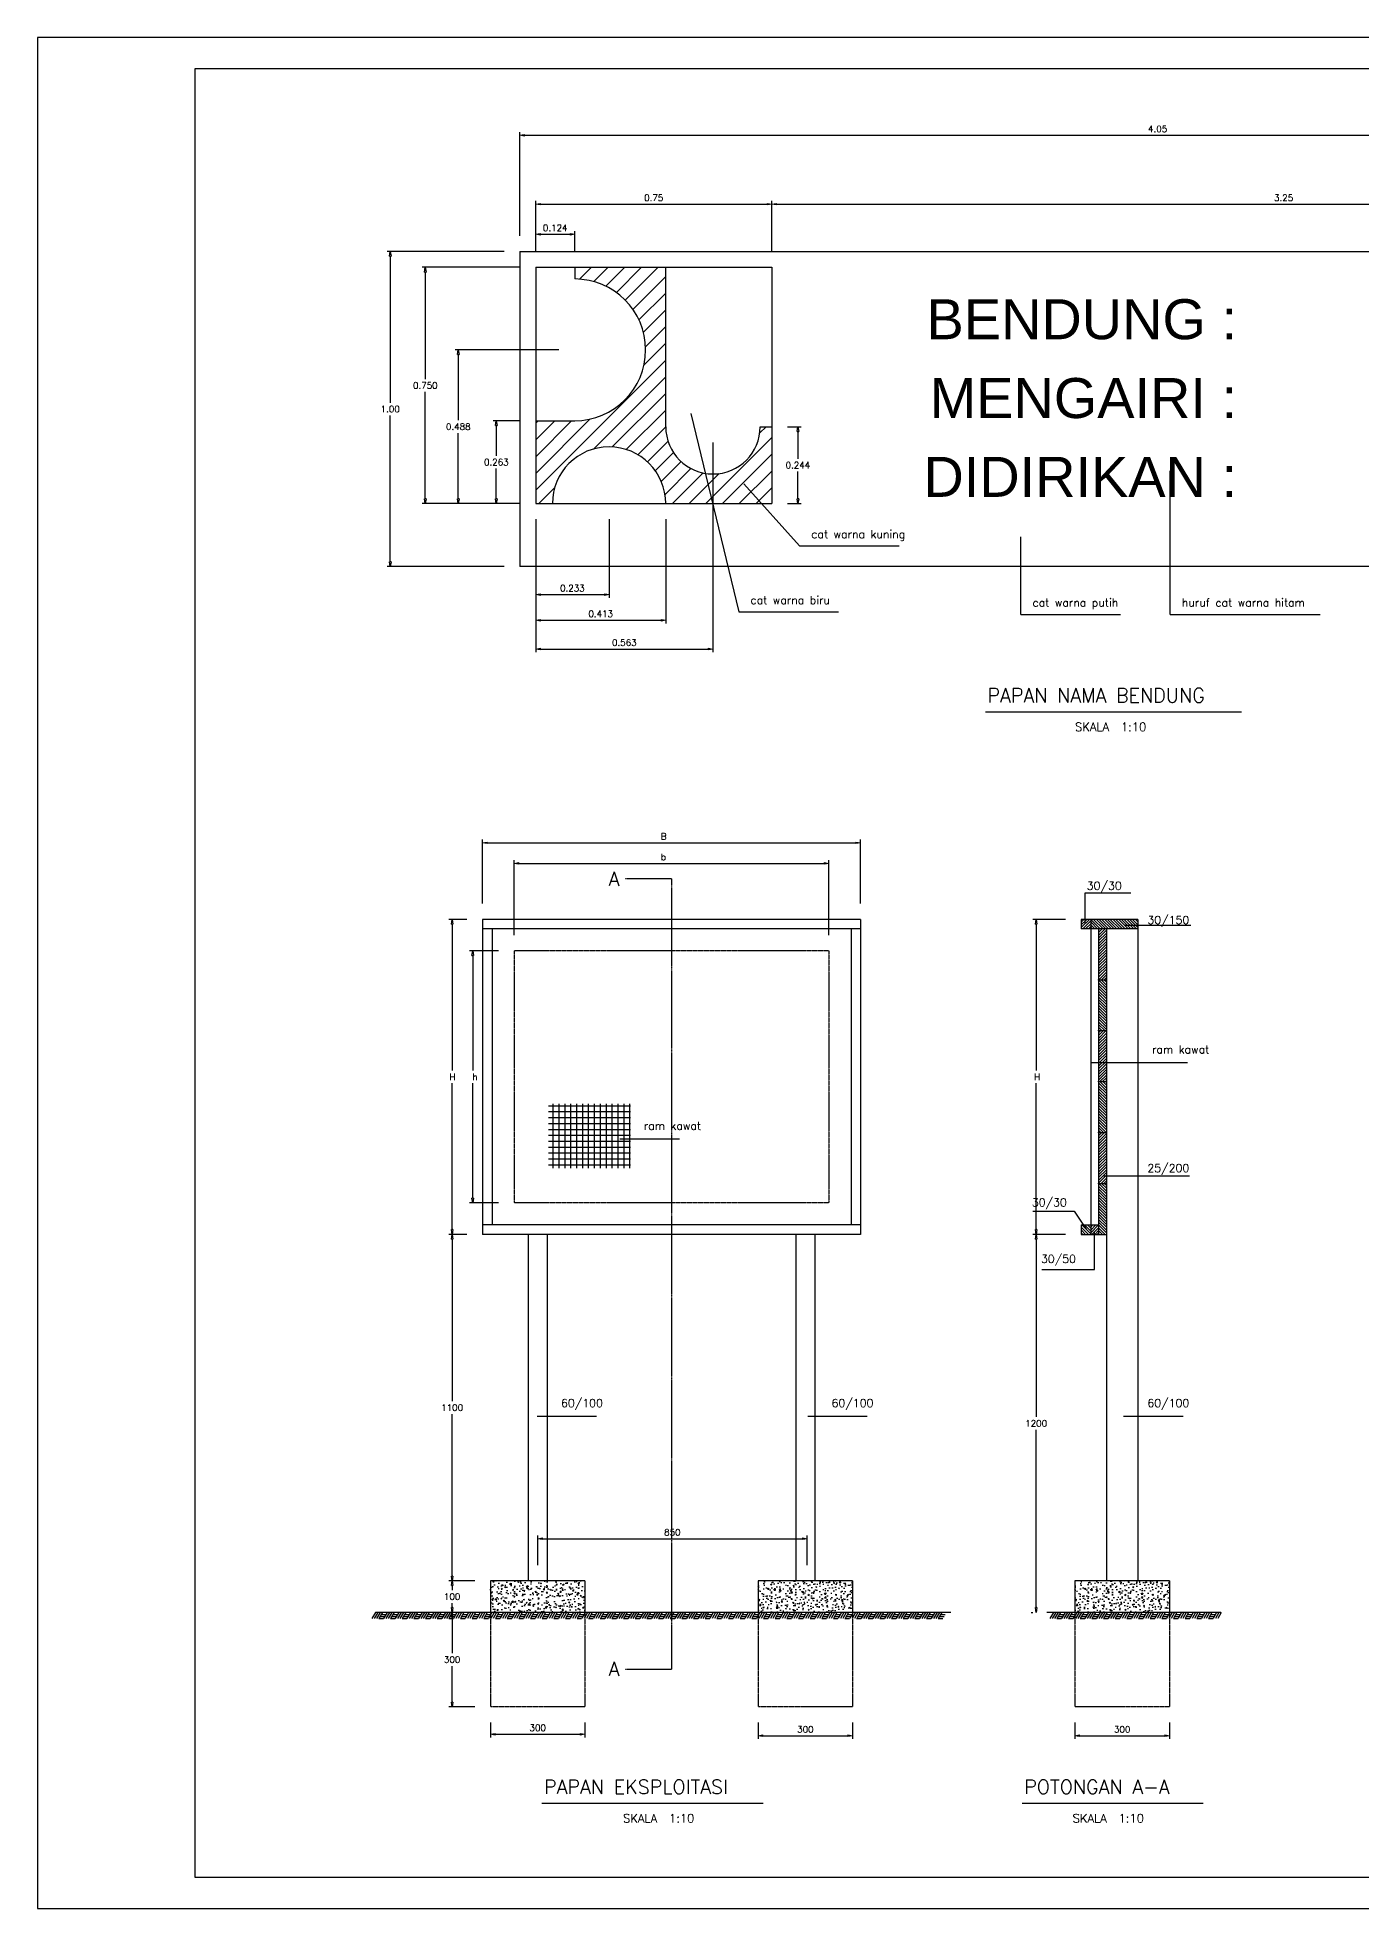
# Model space of a CAD drawing. Header units: metres. Extents: x -50 to 791, y -10 to 584.
# Drawn here: x -50 to 370, y -10 to 584 of the extents above; entities that cross this region are included whole.
import ezdxf
from ezdxf.enums import TextEntityAlignment as Align

# ---------------------------------------------------------------- set-up
doc = ezdxf.new("R2010")
doc.units = ezdxf.units.M
doc.header["$MEASUREMENT"] = 0
doc.linetypes.add('DASHDOT2', pattern=[0.5, 0.25, -0.125, 0, -0.125])
doc.linetypes.add('DASHED2', pattern=[0.375, 0.25, -0.125])
doc.styles.add('L100', font='simplex.shx', dxfattribs={"height": 0.0254})
doc.styles.add('L175', font='simplex.shx', dxfattribs={"height": 0.0445})
doc.styles.add('L500', font='arial.ttf', dxfattribs={"height": 0.127})
doc.styles.get("Standard").update_dxf_attribs({"font": 'Simplex.shx'})
pattern_1 = [(50, (-1556.823, -1251.3915), (3.586301, -0.3137607), [0.375, -4.125]), (355, (-1556.823, -1251.3915), (-0.6937567, 3.7609607), [0.3, -3.3]), (100.4514, (-1556.5242, -1251.4176), (2.892547, 3.4471977), [0.318701, -3.5057106]), (46.1842, (-1556.823, -1250.3915), (5.336205, -0.827595), [0.5625, -6.1875]), (96.6356, (-1556.3784, -1250.4604), (4.673314, 4.870589), [0.478051, -5.258565]), (351.1842, (-1556.823, -1250.3915), (4.67331, 4.870593), [0.45, -4.95]), (21, (-1556.323, -1250.6415), (2.9845353, -2.0130945), [0.375, -4.125]), (326, (-1556.323, -1250.6415), (1.2165767, 3.62575), [0.3, -3.3]), (71.4514, (-1556.0743, -1250.8092), (4.201113, 1.6126525), [0.318701, -3.5057106]), (37.5, (-1556.823, -1251.3915), (0.0607993, 1.6644693), [0, -3.26, 0, -3.35, 0, -3.3125]), (7.5, (-1556.823, -1251.3915), (1.3153477, 1.9720586), [0, -1.91, 0, -3.185, 0, -1.2625]), (327.5, (-1557.938, -1251.3915), (2.6691122, -0.11277436), [0, -1.25, 0, -3.9, 0, -5.175]), (317.5, (-1558.438, -1251.3915), (2.9159308, 0.500525), [0, -1.625, 0, -2.59, 0, -3.675])]
pattern_2 = [(45, (-1556.82305, -1251.39146), (-0.44194174, 0.44194174), [])]
pattern_3 = [(135, (-1556.82305, -1251.39146), (-0.44194174, -0.44194174), [])]

# ---------------------------------------------------------------- blocks, each defined once
blk = doc.blocks.new('_ClosedBlank')
at = {"color": 0, "linetype": 'ByBlock', "lineweight": -2}
for p, q in [((-1, 0.17), (0, 0)), ((-1, 0.17), (-1, -0.17)), ((0, 0), (-1, -0.17))]:
    blk.add_line(p, q, dxfattribs=at)

msp = doc.modelspace()

# ---------------------------------------------------------------- hatches: boundary and pattern name
h = msp.add_hatch()
h.set_pattern_fill('ANSI31', color=1, scale=30, style=0)
h.set_pattern_definition([(45, (-961.928, -1032.9148), (-2.6516504, 2.6516504), [])])
h.paths.add_polyline_path([(149.53, 511.02), (120.63, 511.02), (120.63, 507.32, -1), (120.63, 462.32), (108.23, 462.32), (108.23, 436.02), (113.53, 436.02, -1), (149.53, 436.02), (183.23, 436.02), (183.23, 460.42), (179.53, 460.42, -1), (149.53, 460.42)])
at = {"linetype": 'Continuous'}
h = msp.add_hatch(dxfattribs=at)
h.set_pattern_fill('LINE', color=1, scale=5, angle=45, style=0)
h.set_pattern_definition(pattern_2)
h.paths.add_polyline_path([(284.47, 304.03), (281.47, 304.03), (281.47, 301.03), (284.47, 301.03)])
h = msp.add_hatch(dxfattribs=at)
h.set_pattern_fill('LINE', color=1, scale=5, angle=135, style=0)
h.set_pattern_definition(pattern_3)
h.paths.add_polyline_path([(299.47, 301.03), (299.47, 304.03), (284.47, 304.03), (284.47, 301.03)])
h = msp.add_hatch(dxfattribs=at)
h.set_pattern_fill('LINE', color=1, scale=5, angle=45, style=0)
h.set_pattern_definition(pattern_2)
h.paths.add_polyline_path([(289.47, 301.03), (286.97, 301.03), (286.97, 284.86), (289.47, 284.86)])
h = msp.add_hatch(dxfattribs=at)
h.set_pattern_fill('LINE', color=1, scale=5, angle=135, style=0)
h.set_pattern_definition(pattern_3)
h.paths.add_polyline_path([(289.47, 284.86), (286.97, 284.86), (286.97, 268.7), (289.47, 268.7)])
h = msp.add_hatch(dxfattribs=at)
h.set_pattern_fill('LINE', color=1, scale=5, angle=45, style=0)
h.set_pattern_definition(pattern_2)
h.paths.add_polyline_path([(289.47, 268.7), (286.97, 268.7), (286.97, 252.53), (289.47, 252.53)])
h = msp.add_hatch(dxfattribs=at)
h.set_pattern_fill('LINE', color=1, scale=5, angle=135, style=0)
h.set_pattern_definition(pattern_3)
h.paths.add_polyline_path([(289.47, 252.53), (286.97, 252.53), (286.97, 236.36), (289.47, 236.36)])
h = msp.add_hatch(dxfattribs=at)
h.set_pattern_fill('NET', color=2, scale=15, style=0)
h.set_pattern_definition([(0, (-1556.823, -1251.3915), (0, 1.875), []), (90, (-1556.823, -1251.3915), (-1.875, 1e-16), [])])
h.paths.add_polyline_path([(138.33, 245.48), (112.26, 245.48), (112.26, 225.09), (138.33, 225.09)])
h = msp.add_hatch(dxfattribs=at)
h.set_pattern_fill('LINE', color=1, scale=5, angle=45, style=0)
h.set_pattern_definition(pattern_2)
h.paths.add_polyline_path([(289.47, 236.36), (286.97, 236.36), (286.97, 220.2), (289.47, 220.2)])
h = msp.add_hatch(dxfattribs=at)
h.set_pattern_fill('LINE', color=1, scale=5, angle=135, style=0)
h.set_pattern_definition(pattern_3)
h.paths.add_polyline_path([(289.47, 220.2), (286.97, 220.2), (286.97, 204.03), (289.47, 204.03)])
h = msp.add_hatch(dxfattribs=at)
h.set_pattern_fill('LINE', color=1, scale=5, angle=135, style=0)
h.set_pattern_definition(pattern_3)
h.paths.add_polyline_path([(284.47, 207.03), (281.47, 207.03), (281.47, 204.03), (284.47, 204.03)])
h = msp.add_hatch(dxfattribs=at)
h.set_pattern_fill('LINE', color=1, scale=5, angle=45, style=0)
h.set_pattern_definition(pattern_2)
h.paths.add_polyline_path([(286.97, 207.03), (284.47, 207.03), (284.47, 204.03), (286.97, 204.03)])
h = msp.add_hatch(dxfattribs=at)
h.set_pattern_fill('AR-CONC', color=2, scale=0.5, style=0)
h.set_pattern_definition(pattern_1)
h.paths.add_polyline_path([(93.87, 94.03), (93.87, 84.03), (123.87, 84.03), (123.87, 94.03)])
h = msp.add_hatch(dxfattribs=at)
h.set_pattern_fill('AR-CONC', color=2, scale=0.5, style=0)
h.set_pattern_definition(pattern_1)
h.paths.add_polyline_path([(208.87, 84.03), (208.87, 94.03), (178.87, 94.03), (178.87, 84.03)])
h = msp.add_hatch(dxfattribs=at)
h.set_pattern_fill('AR-CONC', color=2, scale=0.5, style=0)
h.set_pattern_definition([(50, (-1456.2276, -1251.3915), (3.586301, -0.3137607), [0.375, -4.125]), (355, (-1456.2276, -1251.3915), (-0.6937567, 3.7609607), [0.3, -3.3]), (100.4514, (-1455.9288, -1251.4176), (2.892547, 3.4471977), [0.318701, -3.5057106]), (46.1842, (-1456.2276, -1250.3915), (5.336205, -0.827595), [0.5625, -6.1875]), (96.6356, (-1455.783, -1250.4604), (4.673314, 4.870589), [0.478051, -5.258565]), (351.1842, (-1456.2276, -1250.3915), (4.67331, 4.870593), [0.45, -4.95]), (21, (-1455.7276, -1250.6415), (2.9845353, -2.0130945), [0.375, -4.125]), (326, (-1455.7276, -1250.6415), (1.2165767, 3.62575), [0.3, -3.3]), (71.4514, (-1455.479, -1250.8092), (4.201113, 1.6126525), [0.318701, -3.5057106]), (37.5, (-1456.2276, -1251.3915), (0.0607993, 1.6644693), [0, -3.26, 0, -3.35, 0, -3.3125]), (7.5, (-1456.2276, -1251.3915), (1.3153477, 1.9720586), [0, -1.91, 0, -3.185, 0, -1.2625]), (327.5, (-1457.3426, -1251.3915), (2.6691122, -0.11277436), [0, -1.25, 0, -3.9, 0, -5.175]), (317.5, (-1457.8426, -1251.3915), (2.9159308, 0.500525), [0, -1.625, 0, -2.59, 0, -3.675])])
h.paths.add_polyline_path([(309.47, 84.03), (309.47, 94.03), (279.47, 94.03), (279.47, 84.03)])

# ---------------------------------------------------------------- linework, layer by layer
at = {"color": 1}
for p, q in [((103.23, 521.02), (103.23, 553.95)), ((108.23, 516.02), (108.23, 532.08)), ((183.23, 516.02), (183.23, 532.08)), ((183.23, 516.02), (183.23, 532.08)), ((108.23, 516.02), (108.23, 522.53)), ((120.63, 516.02), (120.63, 522.53)), ((98.23, 516.02), (61.02, 516.02)), ((103.23, 511.02), (72.16, 511.02)), ((115.63, 484.82), (82.62, 484.82)), ((103.23, 462.32), (94.71, 462.32)), ((188.23, 460.42), (192.51, 460.42)), ((164.53, 455.42), (164.53, 388.83)), ((103.23, 436.02), (72.16, 436.02)), ((103.23, 436.02), (82.62, 436.02)), ((103.23, 436.02), (94.71, 436.02)), ((188.23, 436.02), (192.51, 436.02)), ((108.23, 431.02), (108.23, 388.83)), ((108.23, 431.02), (108.23, 397.97)), ((108.23, 431.02), (108.23, 406.13)), ((131.53, 431.02), (131.53, 406.13)), ((149.53, 431.02), (149.53, 397.97)), ((98.23, 416.02), (61.02, 416.02))]:
    msp.add_line(p, q, dxfattribs=at)
at = {"color": 2}
for p, q in [((104.73, 552.93), (506.73, 552.93)), ((109.73, 531.06), (181.73, 531.06)), ((184.73, 531.06), (506.73, 531.06)), ((109.73, 521.51), (119.13, 521.51)), ((62.04, 514.52), (62.04, 468.05)), ((73.18, 509.52), (73.18, 475.55)), ((83.64, 483.32), (83.64, 462.45)), ((73.18, 437.52), (73.18, 471.49)), ((62.04, 417.52), (62.04, 463.99)), ((157.53, 464.57), (172.74, 401.66)), ((83.64, 437.52), (83.64, 458.39)), ((95.73, 460.82), (95.73, 451.2)), ((191.5, 458.92), (191.5, 450.25)), ((95.73, 437.52), (95.73, 447.14)), ((191.5, 437.52), (191.5, 446.19)), ((309.72, 400.84), (309.72, 446.41)), ((174.38, 442.28), (192.05, 422.58)), ((192.05, 422.58), (223.69, 422.58)), ((262.31, 400.84), (262.31, 425.46)), ((109.73, 407.14), (130.03, 407.14)), ((109.73, 398.98), (148.03, 398.98)), ((172.74, 401.66), (204.38, 401.66)), ((262.31, 400.84), (293.95, 400.84)), ((309.72, 400.84), (357.39, 400.84)), ((109.73, 389.85), (163.03, 389.85))]:
    msp.add_line(p, q, dxfattribs=at)
at = {"color": 5}
for p, q in [((103.23, 516.02), (508.23, 516.02)), ((103.23, 516.02), (103.23, 416.02)), ((508.23, 416.02), (103.23, 416.02)), ((211.37, 304.03), (91.37, 304.03)), ((91.37, 304.03), (91.37, 204.03)), ((211.37, 304.03), (211.37, 204.03)), ((299.47, 304.03), (299.47, 94.03)), ((211.37, 301.03), (91.37, 301.03)), ((94.37, 301.03), (94.37, 207.03)), ((208.37, 301.03), (208.37, 207.03)), ((289.47, 301.03), (289.47, 94.03)), ((211.37, 207.03), (91.37, 207.03)), ((211.37, 204.03), (91.37, 204.03)), ((105.87, 204.03), (105.87, 94.03)), ((111.87, 204.03), (111.87, 94.03)), ((190.87, 204.03), (190.87, 94.03)), ((196.87, 204.03), (196.87, 94.03)), ((93.87, 94.03), (93.87, 84.03)), ((123.87, 94.03), (93.87, 94.03)), ((123.87, 94.03), (123.87, 84.03)), ((208.87, 94.03), (178.87, 94.03)), ((178.87, 94.03), (178.87, 84.03)), ((208.87, 94.03), (208.87, 84.03)), ((309.47, 94.03), (279.47, 94.03)), ((279.47, 94.03), (279.47, 84.03)), ((309.47, 94.03), (309.47, 84.03))]:
    msp.add_line(p, q, dxfattribs=at)
at = {"color": 4}
for p, q in [((108.23, 511.02), (183.23, 511.02)), ((108.23, 511.02), (108.23, 436.02)), ((120.63, 511.02), (120.63, 507.32)), ((149.53, 460.42), (149.53, 511.02)), ((183.23, 511.02), (183.23, 436.02)), ((108.23, 462.32), (120.63, 462.32)), ((179.53, 460.42), (183.23, 460.42)), ((108.23, 436.02), (183.23, 436.02)), ((281.47, 304.03), (281.47, 301.03)), ((284.47, 304.03), (284.47, 301.03)), ((240.09, 84.03), (57.34, 84.03)), ((325.76, 84.03), (270.52, 84.03))]:
    msp.add_line(p, q, dxfattribs=at)
at = {"color": 3, "linetype": 'Continuous'}
for p, q in [((251.03, 369.91), (332.32, 369.91)), ((286.97, 284.86), (289.47, 284.86)), ((286.97, 268.7), (289.47, 268.7)), ((286.97, 252.53), (289.47, 252.53)), ((286.97, 236.36), (289.47, 236.36)), ((286.97, 220.2), (289.47, 220.2)), ((110.22, 23.46), (180.44, 23.46)), ((262.72, 23.46), (320.19, 23.46))]:
    msp.add_line(p, q, dxfattribs=at)
at = {"color": 1, "linetype": 'Continuous'}
for p, q in [((91.37, 309.03), (91.37, 329.34)), ((211.37, 309.03), (211.37, 329.34)), ((101.37, 299.03), (101.37, 322.81)), ((201.37, 299.03), (201.37, 322.81)), ((86.37, 304.03), (80.68, 304.03)), ((276.47, 304.03), (266.14, 304.03)), ((96.37, 294.03), (87.21, 294.03)), ((96.37, 214.03), (87.21, 214.03)), ((86.37, 204.03), (80.68, 204.03)), ((86.37, 204.03), (80.68, 204.03)), ((276.47, 204.03), (266.14, 204.03)), ((276.47, 204.03), (266.14, 204.03)), ((108.87, 99.03), (108.87, 108.42)), ((194.41, 99), (194.41, 108.42)), ((88.87, 94.03), (80.68, 94.03)), ((88.87, 94.03), (80.68, 94.03)), ((57.34, 84.03), (56.24, 82.12)), ((58.08, 84.03), (56.98, 82.12)), ((58.82, 84.03), (57.72, 82.12)), ((59.56, 84.03), (58.46, 82.12)), ((59.19, 83.39), (60.67, 83.39)), ((61.04, 84.03), (59.94, 82.12)), ((61.78, 84.03), (60.68, 82.12)), ((62.52, 84.03), (61.42, 82.12)), ((63.26, 84.03), (62.16, 82.12)), ((62.89, 83.39), (64.37, 83.39)), ((64.74, 84.03), (63.64, 82.12)), ((65.48, 84.03), (64.38, 82.12)), ((66.22, 84.03), (65.12, 82.12)), ((66.96, 84.03), (65.86, 82.12)), ((66.59, 83.39), (68.07, 83.39)), ((68.44, 84.03), (67.34, 82.12)), ((69.18, 84.03), (68.08, 82.12)), ((69.92, 84.03), (68.82, 82.12)), ((70.66, 84.03), (69.56, 82.12)), ((70.29, 83.39), (71.77, 83.39)), ((72.14, 84.03), (71.04, 82.12)), ((72.88, 84.03), (71.78, 82.12)), ((73.62, 84.03), (72.52, 82.12)), ((74.36, 84.03), (73.26, 82.12)), ((73.99, 83.39), (75.47, 83.39)), ((75.84, 84.03), (74.74, 82.12)), ((76.58, 84.03), (75.48, 82.12)), ((77.32, 84.03), (76.22, 82.12)), ((78.06, 84.03), (76.96, 82.12)), ((77.69, 83.39), (79.17, 83.39)), ((79.54, 84.03), (78.44, 82.12)), ((80.28, 84.03), (79.18, 82.12)), ((81.02, 84.03), (79.92, 82.12)), ((81.76, 84.03), (80.66, 82.12)), ((88.87, 84.03), (80.68, 84.03)), ((88.87, 84.03), (80.68, 84.03)), ((81.39, 83.39), (82.87, 83.39)), ((83.24, 84.03), (82.14, 82.12)), ((83.98, 84.03), (82.88, 82.12)), ((84.72, 84.03), (83.62, 82.12)), ((85.46, 84.03), (84.36, 82.12)), ((85.09, 83.39), (86.57, 83.39)), ((86.94, 84.03), (85.84, 82.12)), ((87.68, 84.03), (86.58, 82.12)), ((88.42, 84.03), (87.32, 82.12)), ((89.16, 84.03), (88.06, 82.12)), ((88.79, 83.39), (90.27, 83.39)), ((90.64, 84.03), (89.54, 82.12)), ((91.38, 84.03), (90.28, 82.12)), ((92.12, 84.03), (91.02, 82.12)), ((92.86, 84.03), (91.76, 82.12)), ((92.49, 83.39), (93.97, 83.39)), ((94.34, 84.03), (93.24, 82.12)), ((95.08, 84.03), (93.98, 82.12)), ((95.82, 84.03), (94.72, 82.12)), ((96.56, 84.03), (95.46, 82.12)), ((96.19, 83.39), (97.67, 83.39)), ((98.04, 84.03), (96.94, 82.12)), ((98.78, 84.03), (97.68, 82.12)), ((99.52, 84.03), (98.42, 82.12)), ((100.26, 84.03), (99.16, 82.12)), ((99.89, 83.39), (101.37, 83.39)), ((101.74, 84.03), (100.64, 82.12)), ((102.48, 84.03), (101.38, 82.12)), ((103.22, 84.03), (102.12, 82.12)), ((103.96, 84.03), (102.86, 82.12)), ((103.59, 83.39), (105.07, 83.39)), ((105.44, 84.03), (104.34, 82.12)), ((106.18, 84.03), (105.08, 82.12)), ((106.92, 84.03), (105.82, 82.12)), ((107.66, 84.03), (106.56, 82.12)), ((107.29, 83.39), (108.77, 83.39)), ((109.14, 84.03), (108.04, 82.12)), ((109.88, 84.03), (108.78, 82.12)), ((110.62, 84.03), (109.52, 82.12)), ((111.36, 84.03), (110.26, 82.12)), ((110.99, 83.39), (112.47, 83.39)), ((112.84, 84.03), (111.74, 82.12)), ((113.58, 84.03), (112.48, 82.12)), ((114.32, 84.03), (113.22, 82.12)), ((115.06, 84.03), (113.96, 82.12)), ((114.69, 83.39), (116.17, 83.39)), ((116.54, 84.03), (115.44, 82.12)), ((117.28, 84.03), (116.18, 82.12)), ((118.02, 84.03), (116.92, 82.12)), ((118.76, 84.03), (117.66, 82.12)), ((118.39, 83.39), (119.87, 83.39)), ((120.24, 84.03), (119.14, 82.12)), ((120.98, 84.03), (119.88, 82.12)), ((121.72, 84.03), (120.62, 82.12)), ((122.46, 84.03), (121.36, 82.12)), ((122.09, 83.39), (123.57, 83.39)), ((123.94, 84.03), (122.84, 82.12)), ((124.68, 84.03), (123.58, 82.12)), ((125.42, 84.03), (124.32, 82.12)), ((126.16, 84.03), (125.06, 82.12)), ((125.79, 83.39), (127.27, 83.39)), ((127.64, 84.03), (126.54, 82.12)), ((128.38, 84.03), (127.28, 82.12)), ((129.12, 84.03), (128.02, 82.12)), ((129.86, 84.03), (128.76, 82.12)), ((129.49, 83.39), (130.97, 83.39)), ((131.34, 84.03), (130.24, 82.12)), ((132.08, 84.03), (130.98, 82.12)), ((132.82, 84.03), (131.72, 82.12)), ((133.56, 84.03), (132.46, 82.12)), ((133.19, 83.39), (134.67, 83.39)), ((135.04, 84.03), (133.94, 82.12)), ((135.78, 84.03), (134.68, 82.12)), ((136.52, 84.03), (135.42, 82.12)), ((137.26, 84.03), (136.16, 82.12)), ((136.89, 83.39), (138.37, 83.39)), ((138.74, 84.03), (137.64, 82.12)), ((139.48, 84.03), (138.38, 82.12)), ((140.22, 84.03), (139.12, 82.12)), ((140.96, 84.03), (139.86, 82.12)), ((140.59, 83.39), (142.07, 83.39)), ((142.44, 84.03), (141.34, 82.12)), ((143.18, 84.03), (142.08, 82.12)), ((143.92, 84.03), (142.82, 82.12)), ((144.66, 84.03), (143.56, 82.12)), ((144.29, 83.39), (145.77, 83.39)), ((146.14, 84.03), (145.04, 82.12)), ((146.88, 84.03), (145.78, 82.12)), ((147.62, 84.03), (146.52, 82.12)), ((148.36, 84.03), (147.26, 82.12)), ((147.99, 83.39), (149.47, 83.39)), ((149.84, 84.03), (148.74, 82.12)), ((150.58, 84.03), (149.48, 82.12)), ((151.32, 84.03), (150.22, 82.12)), ((152.06, 84.03), (150.96, 82.12)), ((151.69, 83.39), (153.17, 83.39)), ((153.54, 84.03), (152.44, 82.12)), ((154.28, 84.03), (153.18, 82.12)), ((155.02, 84.03), (153.92, 82.12)), ((155.76, 84.03), (154.66, 82.12)), ((155.39, 83.39), (156.87, 83.39)), ((157.24, 84.03), (156.14, 82.12)), ((157.98, 84.03), (156.88, 82.12)), ((158.72, 84.03), (157.62, 82.12)), ((159.46, 84.03), (158.36, 82.12)), ((159.09, 83.39), (160.57, 83.39)), ((160.94, 84.03), (159.84, 82.12)), ((161.68, 84.03), (160.58, 82.12)), ((162.42, 84.03), (161.32, 82.12)), ((163.16, 84.03), (162.06, 82.12)), ((162.79, 83.39), (164.27, 83.39)), ((164.64, 84.03), (163.54, 82.12)), ((165.38, 84.03), (164.28, 82.12)), ((166.12, 84.03), (165.02, 82.12)), ((166.86, 84.03), (165.76, 82.12)), ((166.49, 83.39), (167.97, 83.39)), ((168.34, 84.03), (167.24, 82.12)), ((169.08, 84.03), (167.98, 82.12)), ((169.82, 84.03), (168.72, 82.12)), ((170.56, 84.03), (169.46, 82.12)), ((170.19, 83.39), (171.67, 83.39)), ((172.04, 84.03), (170.94, 82.12)), ((172.78, 84.03), (171.68, 82.12)), ((173.52, 84.03), (172.42, 82.12)), ((174.26, 84.03), (173.16, 82.12)), ((173.89, 83.39), (175.37, 83.39)), ((175.74, 84.03), (174.64, 82.12)), ((176.48, 84.03), (175.38, 82.12)), ((177.22, 84.03), (176.12, 82.12)), ((177.96, 84.03), (176.86, 82.12)), ((177.59, 83.39), (179.07, 83.39)), ((179.44, 84.03), (178.34, 82.12)), ((180.18, 84.03), (179.08, 82.12)), ((180.92, 84.03), (179.82, 82.12)), ((181.66, 84.03), (180.56, 82.12)), ((181.29, 83.39), (182.77, 83.39)), ((183.14, 84.03), (182.04, 82.12)), ((183.88, 84.03), (182.78, 82.12)), ((184.62, 84.03), (183.52, 82.12)), ((185.36, 84.03), (184.26, 82.12)), ((184.99, 83.39), (186.47, 83.39)), ((186.84, 84.03), (185.74, 82.12)), ((187.58, 84.03), (186.48, 82.12)), ((188.32, 84.03), (187.22, 82.12)), ((189.06, 84.03), (187.96, 82.12)), ((188.69, 83.39), (190.17, 83.39)), ((190.54, 84.03), (189.44, 82.12)), ((191.28, 84.03), (190.18, 82.12)), ((192.02, 84.03), (190.92, 82.12)), ((192.76, 84.03), (191.66, 82.12)), ((192.39, 83.39), (193.87, 83.39)), ((194.24, 84.03), (193.14, 82.12)), ((194.98, 84.03), (193.88, 82.12)), ((195.72, 84.03), (194.62, 82.12)), ((196.46, 84.03), (195.36, 82.12)), ((196.09, 83.39), (197.57, 83.39)), ((197.94, 84.03), (196.84, 82.12)), ((198.68, 84.03), (197.58, 82.12)), ((199.42, 84.03), (198.32, 82.12)), ((200.16, 84.03), (199.06, 82.12)), ((199.79, 83.39), (201.27, 83.39)), ((201.64, 84.03), (200.54, 82.12)), ((202.38, 84.03), (201.28, 82.12)), ((203.12, 84.03), (202.02, 82.12)), ((203.86, 84.03), (202.76, 82.12)), ((203.49, 83.39), (204.97, 83.39)), ((205.34, 84.03), (204.24, 82.12)), ((206.08, 84.03), (204.98, 82.12)), ((206.82, 84.03), (205.72, 82.12)), ((207.56, 84.03), (206.46, 82.12)), ((207.19, 83.39), (208.67, 83.39)), ((209.04, 84.03), (207.94, 82.12)), ((209.78, 84.03), (208.68, 82.12)), ((210.52, 84.03), (209.42, 82.12)), ((211.26, 84.03), (210.16, 82.12)), ((210.89, 83.39), (212.37, 83.39)), ((212.74, 84.03), (211.64, 82.12)), ((213.48, 84.03), (212.38, 82.12)), ((214.22, 84.03), (213.12, 82.12)), ((214.96, 84.03), (213.86, 82.12)), ((214.59, 83.39), (216.07, 83.39)), ((216.44, 84.03), (215.34, 82.12)), ((217.18, 84.03), (216.08, 82.12)), ((217.92, 84.03), (216.82, 82.12)), ((218.66, 84.03), (217.56, 82.12)), ((218.29, 83.39), (219.77, 83.39)), ((220.14, 84.03), (219.04, 82.12)), ((220.88, 84.03), (219.78, 82.12)), ((221.62, 84.03), (220.52, 82.12)), ((222.36, 84.03), (221.26, 82.12)), ((221.99, 83.39), (223.47, 83.39)), ((223.84, 84.03), (222.74, 82.12)), ((224.58, 84.03), (223.48, 82.12)), ((225.32, 84.03), (224.22, 82.12)), ((226.06, 84.03), (224.96, 82.12)), ((225.69, 83.39), (227.17, 83.39)), ((227.54, 84.03), (226.44, 82.12)), ((228.28, 84.03), (227.18, 82.12)), ((229.02, 84.03), (227.92, 82.12)), ((229.76, 84.03), (228.66, 82.12)), ((229.39, 83.39), (230.87, 83.39)), ((231.24, 84.03), (230.14, 82.12)), ((231.98, 84.03), (230.88, 82.12)), ((232.72, 84.03), (231.62, 82.12)), ((233.46, 84.03), (232.36, 82.12)), ((233.09, 83.39), (234.57, 83.39)), ((234.94, 84.03), (233.84, 82.12)), ((235.68, 84.03), (234.58, 82.12)), ((236.42, 84.03), (235.32, 82.12)), ((237.16, 84.03), (236.06, 82.12)), ((236.79, 83.39), (238.27, 83.39)), ((265.52, 84.03), (266.14, 84.03)), ((272.64, 84.03), (271.54, 82.12)), ((273.38, 84.03), (272.28, 82.12)), ((274.12, 84.03), (273.02, 82.12)), ((274.86, 84.03), (273.76, 82.12)), ((274.49, 83.39), (275.97, 83.39)), ((276.34, 84.03), (275.24, 82.12)), ((277.08, 84.03), (275.98, 82.12)), ((277.82, 84.03), (276.72, 82.12)), ((278.56, 84.03), (277.46, 82.12)), ((278.19, 83.39), (279.67, 83.39)), ((280.04, 84.03), (278.94, 82.12)), ((280.78, 84.03), (279.68, 82.12)), ((281.52, 84.03), (280.42, 82.12)), ((282.26, 84.03), (281.16, 82.12)), ((281.89, 83.39), (283.37, 83.39)), ((283.74, 84.03), (282.64, 82.12)), ((284.48, 84.03), (283.38, 82.12)), ((285.22, 84.03), (284.12, 82.12)), ((285.96, 84.03), (284.86, 82.12)), ((285.59, 83.39), (287.07, 83.39)), ((287.44, 84.03), (286.34, 82.12)), ((288.18, 84.03), (287.08, 82.12)), ((288.92, 84.03), (287.82, 82.12)), ((289.66, 84.03), (288.56, 82.12)), ((289.29, 83.39), (290.77, 83.39)), ((291.14, 84.03), (290.04, 82.12)), ((291.88, 84.03), (290.78, 82.12)), ((292.62, 84.03), (291.52, 82.12)), ((293.36, 84.03), (292.26, 82.12)), ((292.99, 83.39), (294.47, 83.39)), ((294.84, 84.03), (293.74, 82.12)), ((295.58, 84.03), (294.48, 82.12)), ((296.32, 84.03), (295.22, 82.12)), ((297.06, 84.03), (295.96, 82.12)), ((296.69, 83.39), (298.17, 83.39)), ((298.54, 84.03), (297.44, 82.12)), ((299.28, 84.03), (298.18, 82.12)), ((300.02, 84.03), (298.92, 82.12)), ((300.76, 84.03), (299.66, 82.12)), ((300.39, 83.39), (301.87, 83.39)), ((302.24, 84.03), (301.14, 82.12)), ((302.98, 84.03), (301.88, 82.12)), ((303.72, 84.03), (302.62, 82.12)), ((304.46, 84.03), (303.36, 82.12)), ((304.09, 83.39), (305.57, 83.39)), ((305.94, 84.03), (304.84, 82.12)), ((306.68, 84.03), (305.58, 82.12)), ((307.42, 84.03), (306.32, 82.12)), ((308.16, 84.03), (307.06, 82.12)), ((307.79, 83.39), (309.27, 83.39)), ((309.64, 84.03), (308.54, 82.12)), ((310.38, 84.03), (309.28, 82.12)), ((311.12, 84.03), (310.02, 82.12)), ((311.86, 84.03), (310.76, 82.12)), ((311.49, 83.39), (312.97, 83.39)), ((313.34, 84.03), (312.24, 82.12)), ((314.08, 84.03), (312.98, 82.12)), ((314.82, 84.03), (313.72, 82.12)), ((315.56, 84.03), (314.46, 82.12)), ((315.19, 83.39), (316.67, 83.39)), ((317.04, 84.03), (315.94, 82.12)), ((317.78, 84.03), (316.68, 82.12)), ((318.52, 84.03), (317.42, 82.12)), ((319.26, 84.03), (318.16, 82.12)), ((318.89, 83.39), (320.37, 83.39)), ((320.74, 84.03), (319.64, 82.12)), ((321.48, 84.03), (320.38, 82.12)), ((322.22, 84.03), (321.12, 82.12)), ((322.96, 84.03), (321.86, 82.12)), ((322.59, 83.39), (324.07, 83.39)), ((324.44, 84.03), (323.34, 82.12)), ((325.18, 84.03), (324.08, 82.12)), ((325.92, 84.03), (324.82, 82.12)), ((58.45, 82.11), (59.93, 82.11)), ((58.82, 82.75), (60.3, 82.75)), ((62.15, 82.11), (63.63, 82.11)), ((62.52, 82.75), (64, 82.75)), ((65.85, 82.11), (67.33, 82.11)), ((66.22, 82.75), (67.7, 82.75)), ((69.55, 82.11), (71.03, 82.11)), ((69.92, 82.75), (71.4, 82.75)), ((73.25, 82.11), (74.73, 82.11)), ((73.62, 82.75), (75.1, 82.75)), ((76.95, 82.11), (78.43, 82.11)), ((77.32, 82.75), (78.8, 82.75)), ((80.65, 82.11), (82.13, 82.11)), ((81.02, 82.75), (82.5, 82.75)), ((84.35, 82.11), (85.83, 82.11)), ((84.72, 82.75), (86.2, 82.75)), ((88.05, 82.11), (89.53, 82.11)), ((88.42, 82.75), (89.9, 82.75)), ((91.75, 82.11), (93.23, 82.11)), ((92.12, 82.75), (93.6, 82.75)), ((95.45, 82.11), (96.93, 82.11)), ((95.82, 82.75), (97.3, 82.75)), ((99.15, 82.11), (100.63, 82.11)), ((99.52, 82.75), (101, 82.75)), ((102.85, 82.11), (104.33, 82.11)), ((103.22, 82.75), (104.7, 82.75)), ((106.55, 82.11), (108.03, 82.11)), ((106.92, 82.75), (108.4, 82.75)), ((110.25, 82.11), (111.73, 82.11)), ((110.62, 82.75), (112.1, 82.75)), ((113.95, 82.11), (115.43, 82.11)), ((114.32, 82.75), (115.8, 82.75)), ((117.65, 82.11), (119.13, 82.11)), ((118.02, 82.75), (119.5, 82.75)), ((121.35, 82.11), (122.83, 82.11)), ((121.72, 82.75), (123.2, 82.75)), ((125.05, 82.11), (126.53, 82.11)), ((125.42, 82.75), (126.9, 82.75)), ((128.75, 82.11), (130.23, 82.11)), ((129.12, 82.75), (130.6, 82.75)), ((132.45, 82.11), (133.93, 82.11)), ((132.82, 82.75), (134.3, 82.75)), ((136.15, 82.11), (137.63, 82.11)), ((136.52, 82.75), (138, 82.75)), ((139.85, 82.11), (141.33, 82.11)), ((140.22, 82.75), (141.7, 82.75)), ((143.55, 82.11), (145.03, 82.11)), ((143.92, 82.75), (145.4, 82.75)), ((147.25, 82.11), (148.73, 82.11)), ((147.62, 82.75), (149.1, 82.75)), ((150.95, 82.11), (152.43, 82.11)), ((151.32, 82.75), (152.8, 82.75)), ((154.65, 82.11), (156.13, 82.11)), ((155.02, 82.75), (156.5, 82.75)), ((158.35, 82.11), (159.83, 82.11)), ((158.72, 82.75), (160.2, 82.75)), ((162.05, 82.11), (163.53, 82.11)), ((162.42, 82.75), (163.9, 82.75)), ((165.75, 82.11), (167.23, 82.11)), ((166.12, 82.75), (167.6, 82.75)), ((169.45, 82.11), (170.93, 82.11)), ((169.82, 82.75), (171.3, 82.75)), ((173.15, 82.11), (174.63, 82.11)), ((173.52, 82.75), (175, 82.75)), ((176.85, 82.11), (178.33, 82.11)), ((177.22, 82.75), (178.7, 82.75)), ((180.55, 82.11), (182.03, 82.11)), ((180.92, 82.75), (182.4, 82.75)), ((184.25, 82.11), (185.73, 82.11)), ((184.62, 82.75), (186.1, 82.75)), ((187.95, 82.11), (189.43, 82.11)), ((188.32, 82.75), (189.8, 82.75)), ((191.65, 82.11), (193.13, 82.11)), ((192.02, 82.75), (193.5, 82.75)), ((195.35, 82.11), (196.83, 82.11)), ((195.72, 82.75), (197.2, 82.75)), ((199.05, 82.11), (200.53, 82.11)), ((199.42, 82.75), (200.9, 82.75)), ((202.75, 82.11), (204.23, 82.11)), ((203.12, 82.75), (204.6, 82.75)), ((206.45, 82.11), (207.93, 82.11)), ((206.82, 82.75), (208.3, 82.75)), ((210.15, 82.11), (211.63, 82.11)), ((210.52, 82.75), (212, 82.75)), ((213.85, 82.11), (215.33, 82.11)), ((214.22, 82.75), (215.7, 82.75)), ((217.55, 82.11), (219.03, 82.11)), ((217.92, 82.75), (219.4, 82.75)), ((221.25, 82.11), (222.73, 82.11)), ((221.62, 82.75), (223.1, 82.75)), ((224.95, 82.11), (226.43, 82.11)), ((225.32, 82.75), (226.8, 82.75)), ((228.65, 82.11), (230.13, 82.11)), ((229.02, 82.75), (230.5, 82.75)), ((232.35, 82.11), (233.83, 82.11)), ((232.72, 82.75), (234.2, 82.75)), ((236.05, 82.11), (237.53, 82.11)), ((236.42, 82.75), (237.9, 82.75)), ((273.75, 82.11), (275.23, 82.11)), ((274.12, 82.75), (275.6, 82.75)), ((277.45, 82.11), (278.93, 82.11)), ((277.82, 82.75), (279.3, 82.75)), ((281.15, 82.11), (282.63, 82.11)), ((281.52, 82.75), (283, 82.75)), ((284.85, 82.11), (286.33, 82.11)), ((285.22, 82.75), (286.7, 82.75)), ((288.55, 82.11), (290.03, 82.11)), ((288.92, 82.75), (290.4, 82.75)), ((292.25, 82.11), (293.73, 82.11)), ((292.62, 82.75), (294.1, 82.75)), ((295.95, 82.11), (297.43, 82.11)), ((296.32, 82.75), (297.8, 82.75)), ((299.65, 82.11), (301.13, 82.11)), ((300.02, 82.75), (301.5, 82.75)), ((303.35, 82.11), (304.83, 82.11)), ((303.72, 82.75), (305.2, 82.75)), ((307.05, 82.11), (308.53, 82.11)), ((307.42, 82.75), (308.9, 82.75)), ((310.75, 82.11), (312.23, 82.11)), ((311.12, 82.75), (312.6, 82.75)), ((314.45, 82.11), (315.93, 82.11)), ((314.82, 82.75), (316.3, 82.75)), ((318.15, 82.11), (319.63, 82.11)), ((318.52, 82.75), (320, 82.75)), ((321.85, 82.11), (323.33, 82.11)), ((322.22, 82.75), (323.7, 82.75)), ((88.87, 54.03), (80.68, 54.03)), ((93.87, 49.03), (93.87, 44.33)), ((123.87, 49.03), (123.87, 44.33)), ((178.87, 49.03), (178.87, 43.84)), ((208.87, 49.03), (208.87, 43.84)), ((279.47, 49.03), (279.47, 43.84)), ((309.47, 49.03), (309.47, 43.84))]:
    msp.add_line(p, q, dxfattribs=at)
at = {"color": 2, "linetype": 'Continuous'}
for p, q in [((92.87, 328.32), (209.87, 328.32)), ((102.87, 321.79), (199.87, 321.79)), ((282.71, 302.83), (282.71, 312.48)), ((282.71, 312.48), (297.21, 312.48)), ((284.47, 304.03), (284.47, 204.03)), ((81.7, 302.53), (81.7, 256.06)), ((267.16, 302.53), (267.16, 256.06)), ((295.4, 302.23), (316.29, 302.23)), ((88.22, 292.53), (88.22, 256.06)), ((284.47, 258.57), (315.26, 258.57)), ((81.7, 205.53), (81.7, 252)), ((88.22, 215.53), (88.22, 252)), ((267.16, 205.53), (267.16, 252)), ((134.99, 234.31), (153.88, 234.31)), ((315.81, 222.5), (288.63, 222.5)), ((266.15, 211.35), (279.2, 211.35)), ((279.2, 211.35), (283.06, 205.68)), ((81.7, 202.53), (81.7, 151.06)), ((267.16, 202.53), (267.16, 146.06)), ((285.72, 192.89), (285.72, 204.95)), ((268.93, 192.89), (285.72, 192.89)), ((81.7, 95.53), (81.7, 147)), ((108.7, 146.28), (127.59, 146.28)), ((194.62, 146.28), (213.51, 146.28)), ((294.92, 146.28), (313.81, 146.28)), ((267.16, 85.53), (267.16, 142)), ((110.37, 107.4), (192.91, 107.4)), ((81.7, 92.53), (81.7, 91.06)), ((81.7, 85.53), (81.7, 87)), ((81.7, 82.53), (81.7, 71.06)), ((81.7, 55.53), (81.7, 67)), ((95.37, 45.35), (122.37, 45.35)), ((180.37, 44.85), (207.37, 44.85)), ((280.97, 44.85), (307.97, 44.85))]:
    msp.add_line(p, q, dxfattribs=at)
at = {"color": 5, "linetype": 'DASHDOT2', "ltscale": 0.5}
for p, q in [((151.37, 316.86), (136.66, 316.86)), ((151.37, 316.86), (151.37, 65.9)), ((151.37, 65.9), (136.66, 65.9))]:
    msp.add_line(p, q, dxfattribs=at)
at = {"color": 4, "linetype": 'Continuous'}
for p, q in [((299.47, 304.03), (281.47, 304.03)), ((299.47, 301.03), (281.47, 301.03)), ((281.47, 207.03), (286.97, 207.03)), ((281.47, 207.03), (281.47, 204.03)), ((281.47, 204.03), (289.47, 204.03))]:
    msp.add_line(p, q, dxfattribs=at)
at = {"color": 3}
msp.add_line((286.97, 301.03), (286.97, 204.03), dxfattribs=at)
at = {"color": 3, "linetype": 'DASHED2', "ltscale": 0.1}
for p, q in [((201.37, 294.03), (101.37, 294.03)), ((101.37, 294.03), (101.37, 214.03)), ((201.37, 294.03), (201.37, 214.03)), ((201.37, 214.03), (101.37, 214.03)), ((93.87, 84.03), (93.87, 54.03)), ((123.87, 84.03), (123.87, 54.03)), ((178.87, 84.03), (178.87, 54.03)), ((208.87, 84.03), (208.87, 54.03)), ((279.47, 84.03), (279.47, 54.03)), ((309.47, 84.03), (309.47, 54.03)), ((123.87, 54.03), (93.87, 54.03)), ((208.87, 54.03), (178.87, 54.03)), ((309.47, 54.03), (279.47, 54.03))]:
    msp.add_line(p, q, dxfattribs=at)
at = {"color": 2}
msp.add_lwpolyline([(-50, -10), (791, -10), (791, 584), (-50, 584)], close=True, dxfattribs=at)
at = {"color": 6}
msp.add_lwpolyline([(0, 0), (781, 0), (781, 574), (0, 574)], close=True, dxfattribs=at)
at = {"color": 4}
for centre, radius, start, end in [((120.63, 484.82), 22.5, 270, 90), ((164.53, 460.42), 15, 180, 0), ((131.53, 436.02), 18, 0, 180)]:
    msp.add_arc(centre, radius, start, end, dxfattribs=at)
at = {"color": 2, "linetype": 'Continuous'}
for p in [(286.97, 284.86), (286.97, 268.7), (286.97, 252.53), (286.97, 236.36), (286.97, 220.2)]:
    msp.add_point(p, dxfattribs=at)

# ---------------------------------------------------------------- block references
at = {"color": 2, "xscale": 1.5, "yscale": 1.5, "zscale": 1.5}
for p, rotation in [((103.23, 552.93), 180), ((108.23, 531.06), 180), ((183.23, 531.06), 180), ((108.23, 521.51), 180), ((62.04, 516.02), 90), ((73.18, 511.02), 90), ((83.64, 484.82), 90), ((95.73, 462.32), 90), ((191.5, 460.42), 90), ((73.18, 436.02), 270), ((83.64, 436.02), 270), ((95.73, 436.02), 270), ((191.5, 436.02), 270), ((62.04, 416.02), 270), ((108.23, 407.14), 180), ((108.23, 398.98), 180), ((108.23, 389.85), 180)]:
    msp.add_blockref('_ClosedBlank', p, dxfattribs=dict(at, rotation=rotation))
for p in [(183.23, 531.06), (120.63, 521.51), (131.53, 407.14), (149.53, 398.98), (164.53, 389.85)]:
    msp.add_blockref('_ClosedBlank', p, dxfattribs=at)
at = {"color": 2, "linetype": 'Continuous', "xscale": 1.5, "yscale": 1.5, "zscale": 1.5}
for p, rotation in [((91.37, 328.32), 180), ((101.37, 321.79), 180), ((81.7, 304.03), 90), ((267.16, 304.03), 90), ((88.22, 294.03), 90), ((88.22, 214.03), 270), ((81.7, 204.03), 270), ((81.7, 204.03), 90), ((267.16, 204.03), 270), ((267.16, 204.03), 90), ((108.87, 107.4), 180), ((81.7, 94.03), 270), ((81.7, 94.03), 90), ((81.7, 84.03), 270), ((81.7, 84.03), 90), ((267.16, 84.03), 270), ((81.7, 54.03), 270), ((93.87, 45.35), 180), ((178.87, 44.85), 180), ((279.47, 44.85), 180)]:
    msp.add_blockref('_ClosedBlank', p, dxfattribs=dict(at, rotation=rotation))
for p in [(211.37, 328.32), (201.37, 321.79), (194.41, 107.4), (123.87, 45.35), (208.87, 44.85), (309.47, 44.85)]:
    msp.add_blockref('_ClosedBlank', p, dxfattribs=at)

# ---------------------------------------------------------------- texts
at = {"color": 1, "style": 'L500'}
for s, p in [('BENDUNG :', (330.92, 488.19)), ('MENGAIRI :', (330.92, 463.17)), ('DIDIRIKAN :', (330.92, 438.15))]:
    msp.add_text(s, height=12.7, dxfattribs=at).set_placement(p, align=Align.RIGHT)
at = {"color": 3, "style": 'L100'}
for s, p in [('cat warna kuning', (195.75, 425.04)), ('cat warna biru', (176.44, 404.12)), ('cat warna putih', (266.01, 403.3)), ('huruf cat warna hitam', (313.42, 403.3))]:
    msp.add_text(s, height=2.54, dxfattribs=at).set_placement(p)
at = {"color": 6, "linetype": 'Continuous', "style": 'L175'}
for s, p in [('PAPAN NAMA BENDUNG', (251.68, 372.92)), ('PAPAN EKSPLOITASI', (110.87, 26.46)), ('POTONGAN A-A', (263.37, 26.46))]:
    msp.add_text(s, height=4.45, dxfattribs=at).set_placement(p)
at = {"color": 3, "linetype": 'Continuous'}
for p in [(290.81, 363.77), (147.29, 17.31), (290.06, 17.31)]:
    msp.add_text('SKALA  1:10', height=2.7, dxfattribs=at).set_placement(p, align=Align.CENTER)
for s, p in [('B', (147.99, 329.34)), ('b', (147.99, 322.81)), ('H', (80.84, 253.02)), ('h', (88.14, 253.02)), ('H', (266.5, 253.02)), ('850', (149.03, 108.42))]:
    msp.add_text(s, height=2.03, dxfattribs=at).set_placement(p)
at = {"color": 5, "linetype": 'Continuous', "style": 'L175'}
for p in [(131.39, 314.68), (131.39, 63.88)]:
    msp.add_text('A', height=4.45, dxfattribs=at).set_placement(p)
at = {"color": 3, "linetype": 'Continuous', "style": 'L100'}
for s, p in [('30/30', (283.23, 313.42)), ('30/150', (302.49, 302.54)), ('ram kawat', (303.95, 261.49)), ('ram kawat', (142.56, 237.23)), ('25/200', (302.49, 223.79)), ('30/30', (265.79, 212.9)), ('30/50', (268.69, 194.97)), ('60/100', (116.28, 149.21)), ('60/100', (202.2, 149.21)), ('60/100', (302.49, 149.21))]:
    msp.add_text(s, height=2.54, dxfattribs=at).set_placement(p)
at = {"color": 3, "char_height": 2.03, "attachment_point": 5}
for s, insert in [('\\A1;4.05', (305.73, 554.96)), ('\\A1;0.75', (145.73, 533.09)), ('\\A1;3.25', (345.73, 533.09)), ('\\A1;0.124', (114.43, 523.54)), ('\\A1;0.750', (73.18, 473.52)), ('\\A1;1.00', (62.04, 466.02)), ('\\A1;0.488', (83.64, 460.42)), ('\\A1;0.263', (95.73, 449.17)), ('\\A1;0.244', (191.5, 448.22)), ('\\A1;0.233', (119.88, 409.17)), ('\\A1;0.413', (128.88, 401.01)), ('\\A1;0.563', (136.38, 391.88))]:
    msp.add_mtext(s, dxfattribs=dict(at, insert=insert))
at = {"color": 3, "linetype": 'Continuous', "char_height": 2.03, "attachment_point": 5}
for s, insert in [('\\A1;1100', (81.7, 149.03)), ('\\A1;1200', (267.16, 144.03)), ('\\A1;100', (81.7, 89.03)), ('\\A1;300', (81.7, 69.03)), ('\\A1;300', (108.87, 47.38)), ('\\A1;300', (193.87, 46.88)), ('\\A1;300', (294.47, 46.88))]:
    msp.add_mtext(s, dxfattribs=dict(at, insert=insert))

doc.saveas('drawing.dxf')
